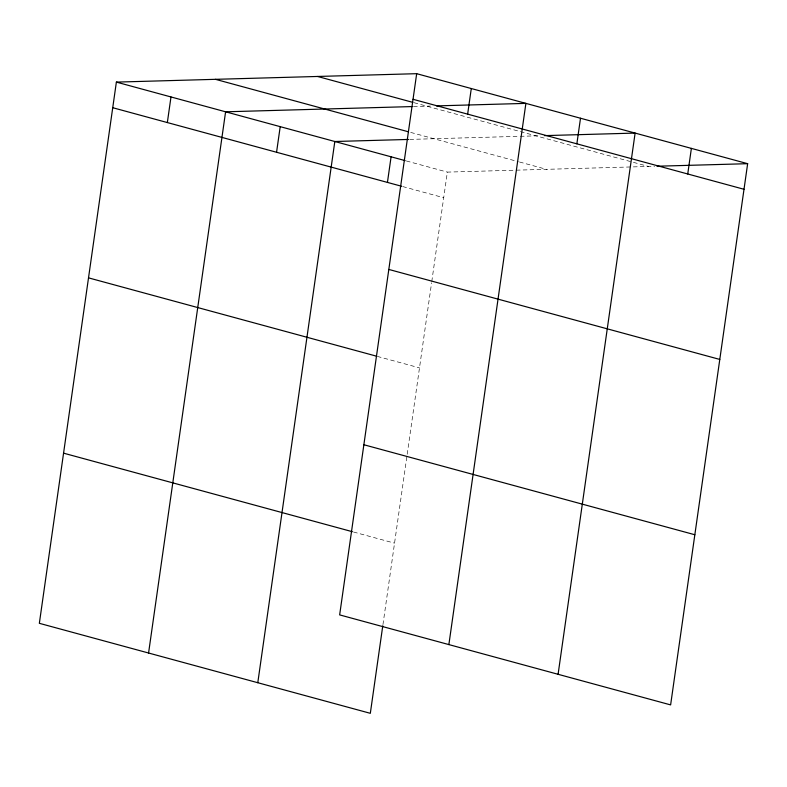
<?xml version="1.0" encoding="UTF-8"?>
<svg xmlns="http://www.w3.org/2000/svg" width="787" height="787" viewBox="0 0 787 787"><rect width="100%" height="100%" fill="white"/><g stroke="black" fill="none" stroke-linecap="round" stroke-linejoin="round"><path stroke-width="0.59" stroke-dasharray="3.94 2.95" d="M382.954 624.593L407.017 455.506M407.194 454.296L431.601 282.779M431.768 281.569L447.35 172.107L515.032 170.208M413.431 106.54L430.42 106.068M409.752 139.407L519.007 136.338M520.217 136.308L539.646 135.767M516.233 170.169L654.597 166.293M414.021 102.694L648.547 166.46M410.676 132.413L518.318 161.679M519.489 161.994L546.453 169.323M406.328 160.951L447.35 172.107M402.678 186.549L443.711 197.704M377.288 356.383L419.491 367.854M353.511 532.002L394.543 543.158"/><path stroke-width="1.18" d="M416.677 73.683L339.65 614.893L670.622 704.896L747.65 163.686L416.677 73.683L116.378 82.104L39.35 623.314L370.323 713.317L382.777 625.803M167.346 122.556L170.986 96.958M148.576 653.013L225.594 111.803L412.211 106.57M276.562 152.255L280.211 126.658M257.792 682.713L334.819 141.503L408.542 139.437M387.44 182.407L391.09 156.81M467.645 114.135L471.285 88.537M448.875 644.592L525.893 103.382L436.47 105.891M576.861 143.834L580.511 118.237M558.091 674.292L635.119 133.082L544.476 135.63M687.74 173.986L691.38 148.389M657.007 166.224L747.65 163.686M413.027 99.29L744.01 189.283M317.574 76.467L412.85 102.369M215.471 79.33L408.355 131.773M116.378 82.104L405.148 160.627M112.728 107.711L401.508 186.234M388.817 269.439L719.79 359.433M88.518 277.86L376.117 356.068M363.869 444.744L694.842 534.747M63.57 453.164L352.34 531.687"/></g></svg>
